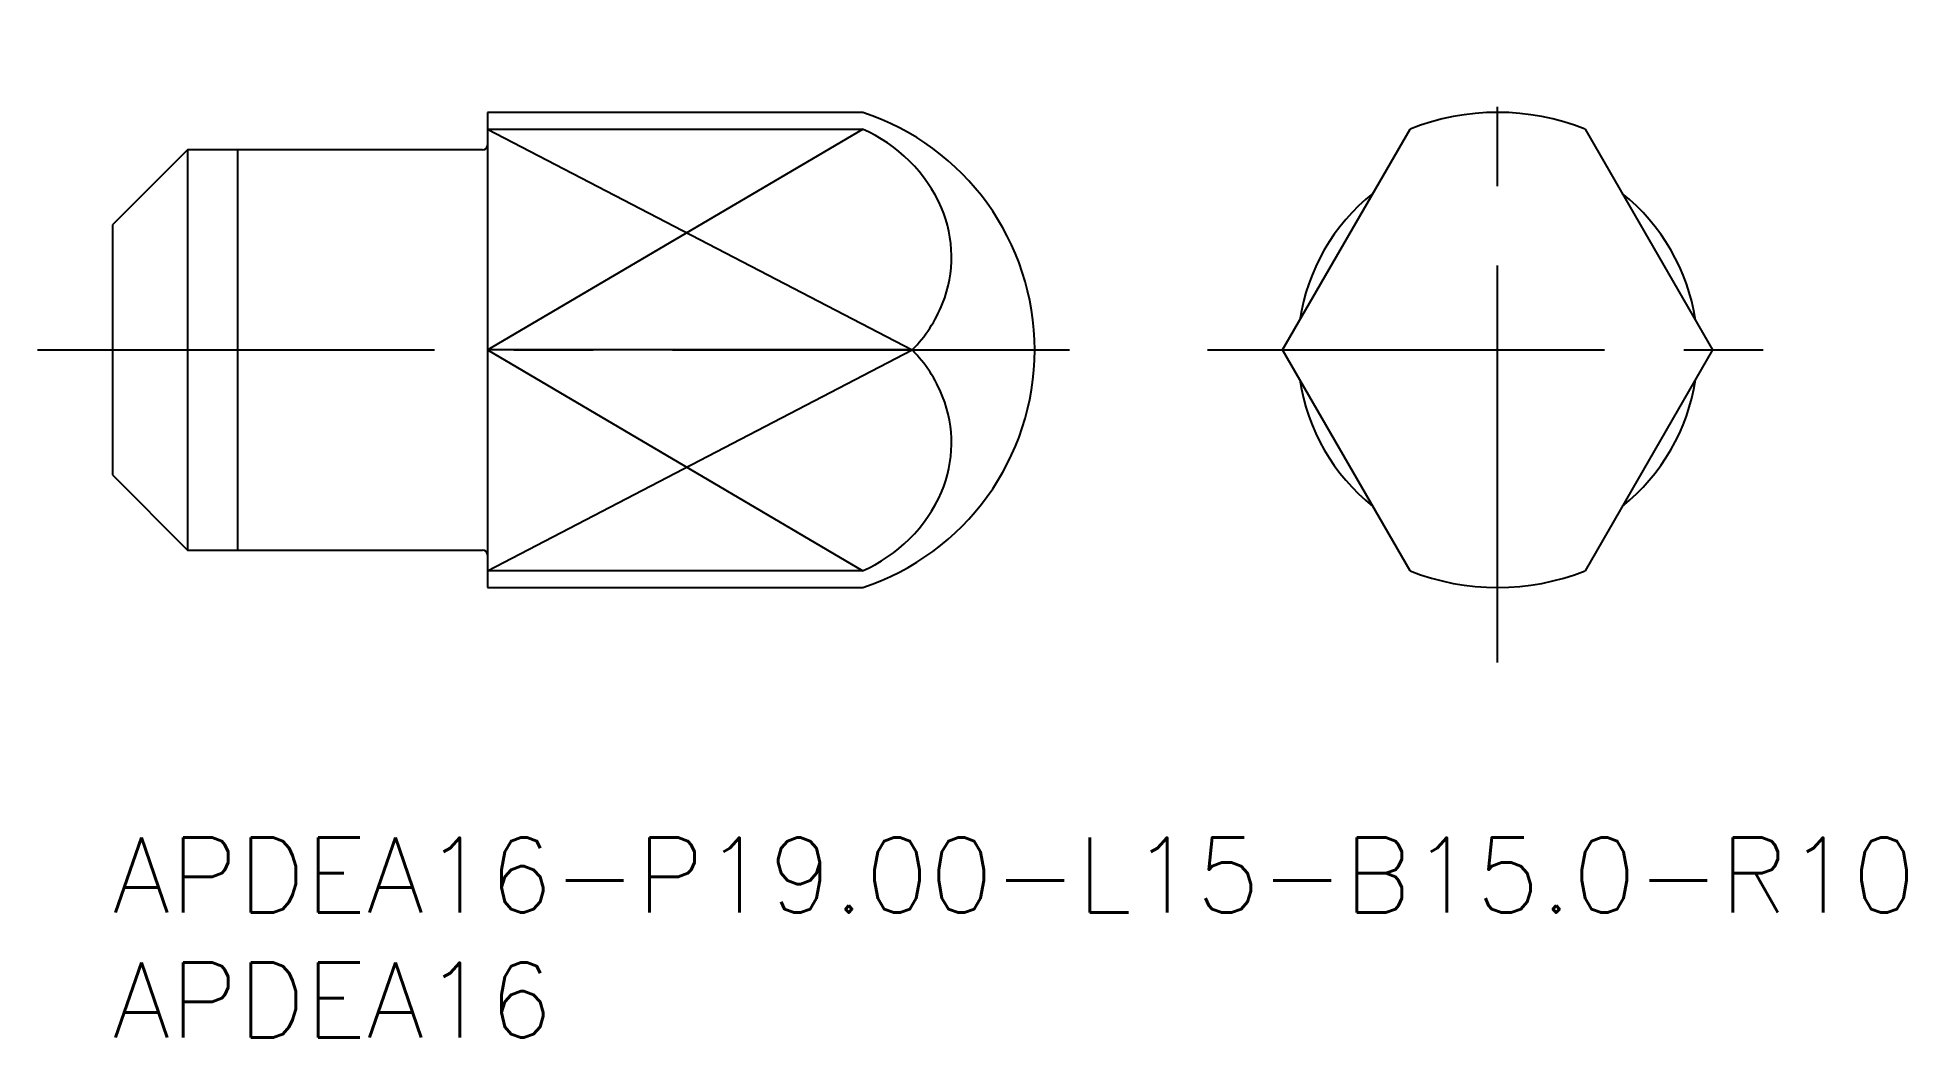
# Model space of a CAD drawing. Extents: x -3 to 71.7, y -8 to 32.
import ezdxf

# ---------------------------------------------------------------- set-up
doc = ezdxf.new("R2010")
doc.units = 0
doc.header["$LTSCALE"] = 0.5
doc.linetypes.add('CENTER', pattern=[50.8, 31.75, -6.35, 6.35, -6.35])
for name, color, linetype in [('MSM_CENTER', 1, 'CENTER'), ('MSM_CONTINUOUS', 7, 'CONTINUOUS'), ('MSM_NARROW', 5, 'CONTINUOUS'), ('MSM_PART_NUMBER', 7, 'CONTINUOUS')]:
    doc.layers.add(name, color=color, linetype=linetype)
doc.styles.get("Standard").update_dxf_attribs({"font": 'txt.shx', "height": 1, "bigfont": 'bigfont.shx'})

# ---------------------------------------------------------------- blocks, each defined once
blk = doc.blocks.new('*U13')
at = {"layer": 'MSM_PART_NUMBER'}
blk.add_text('APDEA16-P19.00-L15-B15.0-R10', height=3, dxfattribs=at).set_placement((0, -3))
blk = doc.blocks.new('*U14')
at = {"layer": 'MSM_PART_NUMBER'}
blk.add_text('APDEA16', height=3, dxfattribs=at).set_placement((0, -8))

msp = doc.modelspace()

# ---------------------------------------------------------------- linework, layer by layer
at = {"layer": 'MSM_CENTER'}
for p, q in [((55.386, 7), (55.386, 32)), ((-3, 19.5), (39.878, 19.5)), ((43.787, 19.5), (66.985, 19.5))]:
    msp.add_line(p, q, dxfattribs=at)
at = {"layer": 'MSM_CONTINUOUS'}
for p, q in [((30, 29), (15, 29)), ((15, 29), (15, 10)), ((15, 28.332), (30, 28.332)), ((46.787, 19.5), (51.886, 28.332)), ((58.886, 28.332), (63.985, 19.5)), ((3, 27.5), (0, 24.5)), ((14.8, 27.5), (3, 27.5)), ((3, 27.5), (3, 11.5)), ((0, 24.5), (0, 14.5)), ((31.982, 19.5), (15, 19.5)), ((51.886, 10.668), (46.787, 19.5)), ((63.985, 19.5), (58.886, 10.668)), ((0, 14.5), (3, 11.5)), ((3, 11.5), (14.8, 11.5)), ((30, 10.668), (15, 10.668)), ((15, 10), (30, 10))]:
    msp.add_line(p, q, dxfattribs=at)
for centre, radius, start, end in [((26.878, 19.5), 10, 288.19487, 71.80513), ((55.386, 19.5), 9.5, 68.38173, 111.61827), ((14.8, 27.7), 0.2, 270, 0), ((27.507, 22.677), 6.18, 23.96575, 66.21376), ((55.386, 19.5), 8, 128.57102, 171.42898), ((55.386, 19.5), 8, 8.57102, 51.42898), ((28.491, 23.224), 5.06, 338.33801, 22.82693), ((27.99, 23.429), 5.601, 315.45515, 338.27689), ((27.99, 15.571), 5.601, 21.72311, 44.54485), ((55.386, 19.5), 8, 188.57102, 231.42898), ((55.386, 19.5), 8, 308.57102, 351.42898), ((28.491, 15.776), 5.06, 337.17307, 21.66199), ((27.507, 16.323), 6.18, 293.78624, 336.03425), ((14.8, 11.3), 0.2, 0, 90), ((55.386, 19.5), 9.5, 248.38173, 291.61827)]:
    msp.add_arc(centre, radius, start, end, dxfattribs=at)
at = {"layer": 'MSM_NARROW'}
for p, q in [((15, 28.332), (31.982, 19.5)), ((15, 19.5), (30, 28.332)), ((5, 27.5), (5, 11.5)), ((15, 10.668), (31.982, 19.5)), ((15, 19.5), (30, 10.668))]:
    msp.add_line(p, q, dxfattribs=at)

# ---------------------------------------------------------------- block references
at = {"layer": 'MSM_CONTINUOUS'}
for name in ['*U13', '*U14']:
    msp.add_blockref(name, (0, 0), dxfattribs=at)

doc.saveas('drawing.dxf')
